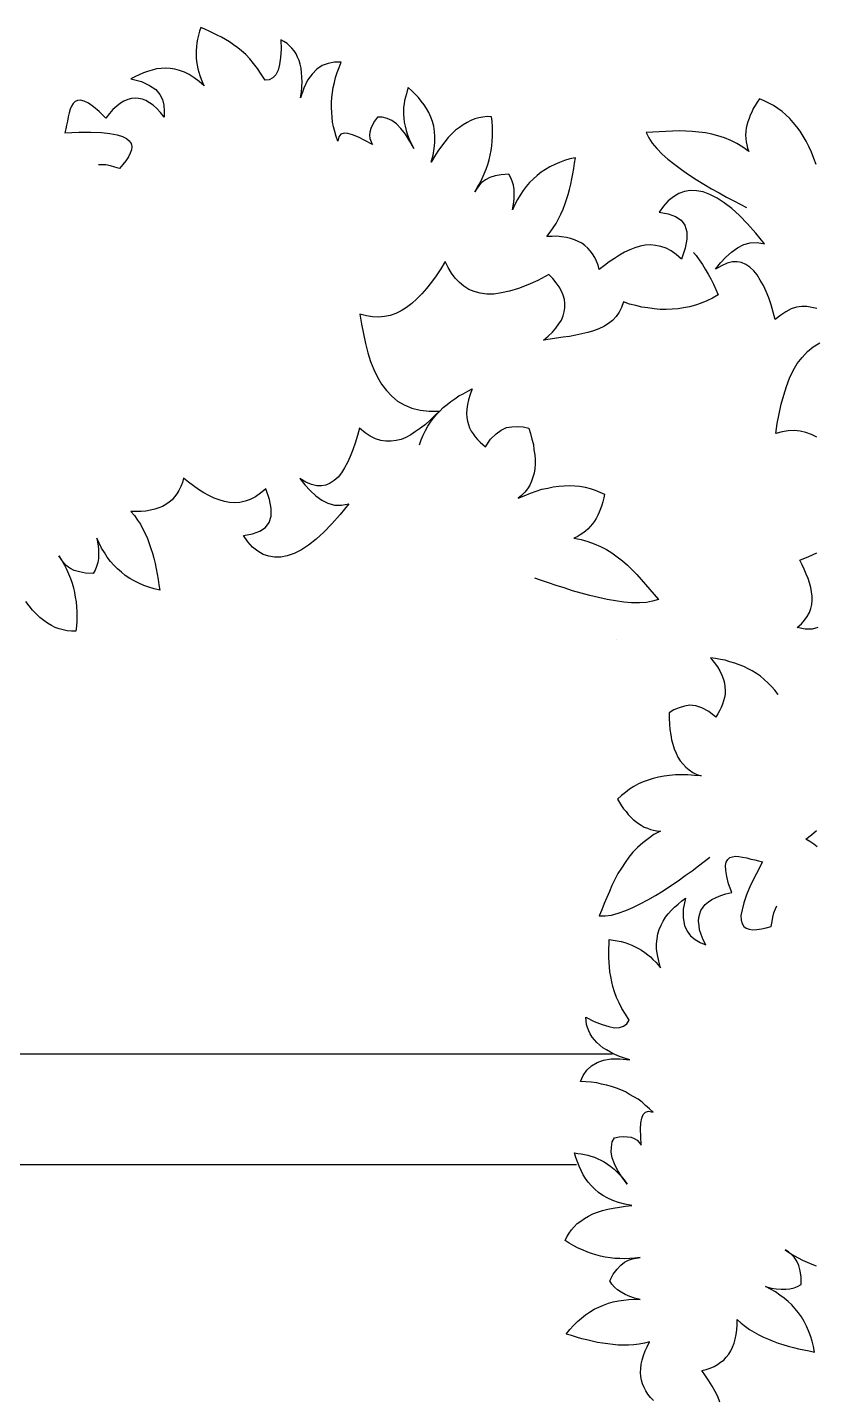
# Model space of a CAD drawing. Extents: x -24232 to 27340, y -23039 to 23489.
# Drawn here: x -14612 to -14256, y -18595 to -17976 of the extents above; entities that cross this region are included whole.
import ezdxf

# ---------------------------------------------------------------- set-up
doc = ezdxf.new("R2010")
doc.units = 0
doc.header["$LTSCALE"] = 10
for name, color, linetype in [('0-PLANTS', 11, 'CONTINUOUS'), ('1', 1, 'CONTINUOUS'), ('3', 3, 'CONTINUOUS')]:
    doc.layers.add(name, color=color, linetype=linetype)

msp = doc.modelspace()

# ---------------------------------------------------------------- linework, layer by layer
at = {"layer": '0-PLANTS', "color": 11}
for points in [[(-14346.03, -18252.51), (-14346.03, -18252.51)], [(-14330.79, -18346.05), (-14330.79, -18346.05)]]:
    msp.add_lwpolyline(points, close=True, dxfattribs=at)
at = {"layer": '1'}
for points in [[(-14255.33, -18102.84), (-14257.58, -18102.35), (-14259.85, -18101.99), (-14262.16, -18102.03), (-14264.49, -18102.34), (-14266.86, -18103.06), (-14269.29, -18104.31), (-14271.61, -18105.84), (-14274.11, -18107.89), (-14274.11, -18107.89), (-14275, -18104.55), (-14276.02, -18101.2), (-14277.07, -18098.12), (-14278.27, -18095.16), (-14279.49, -18092.46), (-14280.88, -18090.02), (-14282.27, -18087.72), (-14283.85, -18085.8), (-14285.59, -18084.28), (-14287.36, -18083.02), (-14289.31, -18082.15), (-14291.31, -18081.82), (-14293.48, -18081.87), (-14295.84, -18082.45), (-14298.38, -18083.56), (-14301.12, -18085.18), (-14301.12, -18085.18), (-14298.8, -18082.3), (-14296.38, -18079.69), (-14293.85, -18077.37), (-14291.22, -18075.46), (-14288.37, -18073.98), (-14285.44, -18073.19), (-14282.32, -18073.09), (-14278.99, -18073.69), (-14278.99, -18073.69), (-14282.85, -18068.84), (-14286.63, -18064.67), (-14290.19, -18060.94), (-14293.67, -18057.75), (-14297.2, -18055.1), (-14300.38, -18053.03), (-14303.6, -18051.35), (-14306.74, -18050.23), (-14309.66, -18049.67), (-14312.51, -18049.66), (-14315.12, -18050.08), (-14317.64, -18050.91), (-14320.09, -18052.43), (-14322.44, -18054.23), (-14324.57, -18056.59), (-14326.6, -18059.37), (-14326.6, -18059.37), (-14322.48, -18060.19), (-14319.21, -18061.32), (-14316.67, -18063.06), (-14314.99, -18065.26), (-14314.07, -18068.19), (-14313.99, -18071.59), (-14314.81, -18075.7), (-14316.5, -18080.55), (-14316.5, -18080.55), (-14318.88, -18078.55), (-14321.15, -18076.84), (-14323.47, -18075.66), (-14325.83, -18074.89), (-14328.22, -18074.38), (-14330.5, -18074.15), (-14332.82, -18074.33), (-14335.16, -18074.78), (-14337.54, -18075.49), (-14339.79, -18076.35), (-14342.2, -18077.47), (-14344.49, -18078.73), (-14346.81, -18080.26), (-14349.13, -18081.79), (-14351.32, -18083.47), (-14353.67, -18085.27), (-14353.67, -18085.27), (-14354.15, -18083.33), (-14354.92, -18081.49), (-14355.7, -18079.79), (-14356.63, -18078.21), (-14357.72, -18076.88), (-14358.8, -18075.56), (-14360.19, -18074.47), (-14361.57, -18073.39), (-14363.11, -18072.56), (-14364.8, -18071.85), (-14366.64, -18071.26), (-14368.49, -18070.81), (-14370.62, -18070.46), (-14372.77, -18070.25), (-14374.94, -18070.31), (-14377.38, -18070.34), (-14377.38, -18070.34), (-14375.84, -18068.46), (-14374.42, -18066.43), (-14373.15, -18064.52), (-14371.99, -18062.34), (-14370.97, -18060.27), (-14369.94, -18058.07), (-14369.18, -18055.84), (-14368.42, -18053.62), (-14367.66, -18051.39), (-14367.03, -18049.15), (-14366.52, -18046.76), (-14366.02, -18044.38), (-14365.51, -18041.99), (-14365.14, -18039.59), (-14364.76, -18037.19), (-14364.39, -18034.79), (-14364.39, -18034.79), (-14366.88, -18035.35), (-14369.26, -18036.07), (-14371.64, -18036.91), (-14373.77, -18037.92), (-14375.9, -18038.93), (-14377.91, -18040.09), (-14379.94, -18041.38), (-14381.71, -18042.83), (-14383.49, -18044.41), (-14385.14, -18046.01), (-14386.66, -18047.75), (-14388.07, -18049.65), (-14389.35, -18051.68), (-14390.64, -18053.72), (-14391.8, -18055.91), (-14392.84, -18058.25), (-14392.84, -18058.25), (-14392.32, -18055.72), (-14392.1, -18053.44), (-14392.01, -18051.15), (-14392.08, -18049.11), (-14392.43, -18047.18), (-14392.93, -18045.37), (-14393.59, -18043.82), (-14394.51, -18042.24), (-14394.51, -18042.24), (-14397.92, -18042.44), (-14400.68, -18042.98), (-14403.05, -18043.7), (-14405.05, -18044.72), (-14406.66, -18045.91), (-14407.88, -18047.28), (-14408.96, -18048.66), (-14409.92, -18050.19), (-14409.92, -18050.19), (-14408.64, -18048.15), (-14407.49, -18046.1), (-14406.49, -18044.17), (-14405.6, -18042.09), (-14404.72, -18040.01), (-14403.97, -18037.92), (-14403.36, -18035.81), (-14402.88, -18033.69), (-14402.53, -18031.56), (-14402.19, -18029.43), (-14401.97, -18027.28), (-14401.9, -18025.12), (-14401.82, -18022.96), (-14401.87, -18020.79), (-14402.05, -18018.47), (-14402.38, -18016.27), (-14402.38, -18016.27), (-14404.27, -18016.22), (-14406.18, -18016.44), (-14407.98, -18016.8), (-14409.79, -18017.3), (-14411.61, -18017.93), (-14413.33, -18018.85), (-14415.06, -18019.9), (-14416.8, -18021.08), (-14418.55, -18022.39), (-14420.2, -18023.99), (-14421.86, -18025.72), (-14423.4, -18027.6), (-14424.95, -18029.62), (-14426.53, -18031.9), (-14428.11, -18034.18), (-14429.58, -18036.74), (-14429.58, -18036.74), (-14428.73, -18033.58), (-14428.17, -18030.65), (-14427.91, -18027.97), (-14427.92, -18025.4), (-14428.09, -18022.94), (-14428.4, -18020.61), (-14428.99, -18018.38), (-14429.74, -18016.41), (-14430.63, -18014.43), (-14431.67, -18012.57), (-14432.71, -18010.84), (-14434.04, -18009.22), (-14435.37, -18007.6), (-14436.85, -18006.1), (-14438.33, -18004.6), (-14439.94, -18003.08), (-14439.94, -18003.08), (-14440.35, -18004.53), (-14440.77, -18005.98), (-14441.18, -18007.43), (-14441.61, -18009.01), (-14441.75, -18010.49), (-14442.05, -18012.08), (-14442.07, -18013.71), (-14442.1, -18015.33), (-14441.99, -18016.96), (-14441.76, -18018.75), (-14441.39, -18020.54), (-14440.91, -18022.49), (-14440.29, -18024.45), (-14439.53, -18026.42), (-14438.53, -18028.55), (-14437.38, -18030.69), (-14437.38, -18030.69), (-14439.33, -18027.11), (-14441.2, -18024.08), (-14443.25, -18021.58), (-14445.21, -18019.49), (-14447.36, -18017.92), (-14449.44, -18017.04), (-14451.68, -18016.41), (-14453.85, -18016.47), (-14453.85, -18016.47), (-14455.11, -18018.24), (-14456.09, -18019.91), (-14456.8, -18021.6), (-14457.22, -18023.18), (-14457.37, -18024.65), (-14457.25, -18026.16), (-14456.71, -18027.56), (-14456.02, -18028.85), (-14456.02, -18028.85), (-14459.5, -18027.02), (-14462.46, -18025.5), (-14465.07, -18024.44), (-14467.17, -18023.82), (-14468.92, -18023.65), (-14470.32, -18024.19), (-14471.25, -18025.31), (-14471.72, -18027.3), (-14471.72, -18027.3), (-14472.46, -18025.2), (-14473.05, -18022.97), (-14473.65, -18020.88), (-14474.11, -18018.67), (-14474.3, -18016.48), (-14474.49, -18014.3), (-14474.68, -18012.11), (-14474.59, -18009.82), (-14474.51, -18007.66), (-14474.16, -18005.39), (-14473.8, -18003.12), (-14473.3, -18000.87), (-14472.81, -17998.62), (-14472.03, -17996.26), (-14471.14, -17994.04), (-14470.23, -17991.7), (-14470.23, -17991.7), (-14473.21, -17991.67), (-14476.1, -17992.2), (-14478.77, -17993.15), (-14481.24, -17994.81), (-14483.35, -17997.04), (-14485.39, -17999.81), (-14487.1, -18003.44), (-14488.61, -18007.76), (-14488.61, -18007.76), (-14488.22, -18005.22), (-14487.98, -18002.81), (-14487.89, -18000.51), (-14487.95, -17998.34), (-14488.15, -17996.29), (-14488.37, -17994.37), (-14488.73, -17992.58), (-14489.25, -17990.9), (-14489.9, -17989.35), (-14490.58, -17987.93), (-14491.52, -17986.48), (-14492.48, -17985.3), (-14493.6, -17984.24), (-14494.71, -17983.18), (-14496.12, -17982.37), (-14497.53, -17981.55), (-14497.53, -17981.55), (-14497.4, -17985.76), (-14497.64, -17989.53), (-14498.09, -17992.74), (-14498.75, -17995.24), (-14499.76, -17997.31), (-14501.12, -17998.67), (-14502.7, -17999.59), (-14504.61, -17999.81), (-14504.61, -17999.81), (-14506.37, -17997.06), (-14508.01, -17994.46), (-14509.83, -17992.25), (-14511.52, -17990.19), (-14513.36, -17988.25), (-14515.22, -17986.57), (-14516.98, -17985.18), (-14518.88, -17983.78), (-14520.65, -17982.52), (-14522.57, -17981.38), (-14524.36, -17980.39), (-14526.3, -17979.39), (-14528.11, -17978.53), (-14529.92, -17977.67), (-14531.86, -17976.81), (-14533.68, -17975.95), (-14533.68, -17975.95), (-14534.25, -17977.65), (-14534.7, -17979.5), (-14535.14, -17981.22), (-14535.45, -17982.95), (-14535.62, -17984.69), (-14535.78, -17986.3), (-14535.82, -17988.06), (-14535.71, -17989.7), (-14535.6, -17991.33), (-14535.36, -17992.98), (-14534.98, -17994.64), (-14534.59, -17996.17), (-14534.06, -17997.71), (-14533.55, -17999.39), (-14532.88, -18000.81), (-14532.09, -18002.38), (-14532.09, -18002.38), (-14534.46, -18000.38), (-14536.73, -17998.67), (-14538.89, -17997.24), (-14541.09, -17996.21), (-14543.32, -17995.45), (-14545.43, -17994.83), (-14547.56, -17994.48), (-14549.58, -17994.42), (-14551.62, -17994.49), (-14553.67, -17994.69), (-14555.62, -17995.18), (-14557.71, -17995.78), (-14559.53, -17996.42), (-14561.51, -17997.3), (-14563.5, -17998.19), (-14565.35, -17999.09), (-14565.35, -17999.09), (-14560.46, -18000.39), (-14556.84, -18002.1), (-14554.05, -18004), (-14552.24, -18006.21), (-14550.97, -18008.5), (-14550.42, -18011.13), (-14550.14, -18013.73), (-14550.27, -18016.43), (-14550.27, -18016.43), (-14551.82, -18014.38), (-14553.54, -18012.58), (-14555.15, -18011.07), (-14556.81, -18009.96), (-14558.47, -18008.98), (-14560.03, -18008.28), (-14561.76, -18007.98), (-14563.36, -18007.82), (-14565.01, -18008.06), (-14566.68, -18008.44), (-14568.38, -18009.22), (-14569.96, -18010.15), (-14571.58, -18011.48), (-14573.36, -18013.06), (-14574.89, -18014.81), (-14576.59, -18016.94), (-14576.59, -18016.94), (-14579.54, -18013.94), (-14582.17, -18011.78), (-14584.45, -18010.21), (-14586.39, -18009.2), (-14587.97, -18008.77), (-14589.34, -18008.91), (-14590.46, -18009.34), (-14591.37, -18010.33), (-14592.16, -18011.48), (-14592.71, -18012.91), (-14593.14, -18014.49), (-14593.59, -18016.34), (-14593.91, -18018.21), (-14594.37, -18020.06), (-14594.67, -18021.79), (-14595.11, -18023.51), (-14595.11, -18023.51), (-14588.73, -18023.32), (-14583.3, -18023.18), (-14578.58, -18023.38), (-14574.7, -18023.9), (-14571.51, -18024.48), (-14569, -18025.14), (-14567.2, -18026.13), (-14565.96, -18027.2), (-14565.12, -18028.36), (-14564.85, -18029.75), (-14565, -18031.22), (-14565.56, -18032.79), (-14566.39, -18034.33), (-14567.51, -18036.12), (-14568.91, -18037.88), (-14570.43, -18039.62), (-14570.43, -18039.62), (-14572.54, -18039.01), (-14574.51, -18038.41), (-14576.51, -18038.07), (-14578.4, -18038.02), (-14579.91, -18037.98)], [(-14255.64, -18037.89), (-14256.72, -18035.07), (-14257.79, -18032.26), (-14258.9, -18029.71), (-14260.15, -18027.29), (-14261.54, -18024.98), (-14262.82, -18022.83), (-14264.38, -18020.78), (-14265.95, -18018.86), (-14267.53, -18017.08), (-14269.27, -18015.42), (-14271.01, -18013.89), (-14272.9, -18012.49), (-14274.94, -18011.2), (-14277.01, -18010.18), (-14279.08, -18009.17), (-14281.29, -18008.27), (-14281.29, -18008.27), (-14282.24, -18009.67), (-14283.2, -18011.2), (-14284.02, -18012.61), (-14284.71, -18014.16), (-14285.4, -18015.58), (-14285.94, -18017.02), (-14286.51, -18018.59), (-14286.92, -18020.04), (-14287.2, -18021.5), (-14287.35, -18022.98), (-14287.5, -18024.58), (-14287.38, -18026.09), (-14287.26, -18027.59), (-14286.99, -18028.97), (-14286.6, -18030.5), (-14286.07, -18032.04), (-14286.07, -18032.04), (-14288.72, -18030.02), (-14291.54, -18028.38), (-14294.25, -18027.03), (-14297.1, -18025.8), (-14299.99, -18024.84), (-14302.77, -18024.16), (-14305.69, -18023.6), (-14308.63, -18023.18), (-14311.58, -18022.88), (-14314.54, -18022.73), (-14317.52, -18022.7), (-14320.51, -18022.81), (-14323.5, -18022.93), (-14326.49, -18023.04), (-14329.49, -18023.28), (-14332.48, -18023.39), (-14332.48, -18023.39), (-14331.23, -18025.82), (-14329.71, -18028.27), (-14327.64, -18030.64), (-14325.19, -18033.19), (-14322.57, -18035.48), (-14319.55, -18037.81), (-14316.53, -18040.13), (-14313.23, -18042.36), (-14309.79, -18044.59), (-14306.34, -18046.69), (-14302.9, -18048.79), (-14299.42, -18050.63), (-14296.09, -18052.58), (-14292.87, -18054.25), (-14289.91, -18055.76), (-14287.08, -18057.26)], [(-14310.99, -18077.53), (-14309.85, -18078.92), (-14308.43, -18080.95), (-14307.01, -18082.98), (-14305.71, -18085.15), (-14304.42, -18087.33), (-14303.25, -18089.51), (-14302.07, -18091.83), (-14301.02, -18094.3), (-14299.96, -18096.77), (-14299.96, -18096.77), (-14302.53, -18098.24), (-14304.98, -18099.43), (-14307.58, -18100.5), (-14310.21, -18101.3), (-14312.84, -18102.11), (-14315.5, -18102.64), (-14318.03, -18103.02), (-14320.73, -18103.16), (-14323.42, -18103.29), (-14326.13, -18103.28), (-14328.87, -18103.01), (-14331.62, -18102.61), (-14334.36, -18102.2), (-14337.14, -18101.53), (-14339.91, -18100.85), (-14342.71, -18099.91), (-14342.71, -18099.91), (-14343.55, -18102.43), (-14344.69, -18104.57), (-14345.99, -18106.46), (-14347.58, -18108.25), (-14349.47, -18109.65), (-14351.51, -18110.94), (-14353.85, -18111.98), (-14356.19, -18112.89), (-14358.82, -18113.69), (-14361.47, -18114.36), (-14364.26, -18114.9), (-14367.04, -18115.45), (-14369.98, -18115.87), (-14372.92, -18116.3), (-14375.86, -18116.73), (-14378.79, -18117.15), (-14378.79, -18117.15), (-14376.67, -18115.32), (-14374.82, -18113.51), (-14373.24, -18111.73), (-14371.93, -18109.84), (-14370.75, -18108.1), (-14369.98, -18106.26), (-14369.5, -18104.32), (-14369.13, -18102.52), (-14369.19, -18100.63), (-14369.37, -18098.75), (-14369.96, -18096.91), (-14370.68, -18095.09), (-14371.68, -18093.16), (-14373.09, -18091.26), (-14374.63, -18089.39), (-14376.44, -18087.53), (-14376.44, -18087.53), (-14381.32, -18090.18), (-14385.86, -18092.25), (-14390.16, -18093.9), (-14394.11, -18095.1), (-14397.82, -18095.87), (-14401.3, -18096.35), (-14404.41, -18096.39), (-14407.42, -18096.01), (-14410.08, -18095.19), (-14412.61, -18094.22), (-14414.78, -18092.81), (-14416.84, -18091.12), (-14418.67, -18089.13), (-14420.38, -18086.86), (-14421.85, -18084.3), (-14423.2, -18081.59), (-14423.2, -18081.59), (-14425.18, -18084.9), (-14427.3, -18088.09), (-14429.45, -18091.01), (-14431.61, -18093.8), (-14433.8, -18096.31), (-14436.02, -18098.56), (-14438.38, -18100.69), (-14440.65, -18102.41), (-14443.08, -18103.87), (-14445.53, -18105.06), (-14448.15, -18105.99), (-14450.67, -18106.51), (-14453.35, -18106.78), (-14456.07, -18106.64), (-14458.82, -18106.23), (-14461.74, -18105.44), (-14461.74, -18105.44), (-14461.02, -18109.97), (-14460.19, -18114.36), (-14459.21, -18118.73), (-14458.13, -18122.82), (-14456.93, -18126.76), (-14455.48, -18130.41), (-14453.79, -18133.9), (-14451.98, -18137.11), (-14449.81, -18139.87), (-14447.39, -18142.48), (-14444.73, -18144.65), (-14441.72, -18146.39), (-14438.33, -18147.81), (-14434.57, -18148.8), (-14430.47, -18149.2), (-14425.87, -18149.16), (-14425.87, -18149.16), (-14427.97, -18151.26), (-14430.06, -18153.36), (-14432.18, -18155.2), (-14434.45, -18156.91), (-14436.6, -18158.48), (-14438.76, -18159.91), (-14440.95, -18161.07), (-14443.16, -18161.97), (-14445.41, -18162.46), (-14447.68, -18162.82), (-14449.99, -18162.78), (-14452.32, -18162.47), (-14454.69, -18161.75), (-14457.12, -18160.5), (-14459.43, -18158.97), (-14461.94, -18156.92), (-14461.94, -18156.92), (-14462.83, -18160.25), (-14463.85, -18163.61), (-14464.9, -18166.69), (-14466.1, -18169.65), (-14467.32, -18172.34), (-14468.71, -18174.78), (-14470.1, -18177.09), (-14471.67, -18179), (-14473.42, -18180.53), (-14475.19, -18181.79), (-14477.14, -18182.66), (-14479.14, -18182.99), (-14481.31, -18182.93), (-14483.67, -18182.35), (-14486.21, -18181.25), (-14488.95, -18179.63), (-14488.95, -18179.63), (-14486.63, -18182.51), (-14484.21, -18185.12), (-14481.68, -18187.44), (-14479.05, -18189.35), (-14476.19, -18190.82), (-14473.27, -18191.62), (-14470.15, -18191.72), (-14466.82, -18191.12), (-14466.82, -18191.12), (-14470.68, -18195.97), (-14474.46, -18200.13), (-14478.02, -18203.87), (-14481.5, -18207.06), (-14485.03, -18209.71), (-14488.21, -18211.78), (-14491.43, -18213.45), (-14494.57, -18214.58), (-14497.49, -18215.14), (-14500.33, -18215.15), (-14502.95, -18214.73), (-14505.47, -18213.89), (-14507.92, -18212.38), (-14510.27, -18210.58), (-14512.39, -18208.21), (-14514.43, -18205.43), (-14514.43, -18205.43), (-14510.31, -18204.62), (-14507.04, -18203.49), (-14504.5, -18201.75), (-14502.82, -18199.55), (-14501.89, -18196.61), (-14501.82, -18193.22), (-14502.64, -18189.1), (-14504.33, -18184.26), (-14504.33, -18184.26), (-14506.71, -18186.26), (-14508.98, -18187.97), (-14511.3, -18189.15), (-14513.66, -18189.92), (-14516.05, -18190.43), (-14518.33, -18190.65), (-14520.65, -18190.48), (-14522.99, -18190.03), (-14525.37, -18189.32), (-14527.62, -18188.46), (-14530.03, -18187.34), (-14532.32, -18186.08), (-14534.64, -18184.55), (-14536.96, -18183.01), (-14539.15, -18181.34), (-14541.5, -18179.54), (-14541.5, -18179.54), (-14541.98, -18181.48), (-14542.75, -18183.32), (-14543.53, -18185.02), (-14544.46, -18186.6), (-14545.54, -18187.92), (-14546.63, -18189.25), (-14548.01, -18190.34), (-14549.4, -18191.42), (-14550.94, -18192.25), (-14552.63, -18192.96), (-14554.47, -18193.55), (-14556.32, -18194), (-14558.45, -18194.35), (-14560.6, -18194.56), (-14562.77, -18194.5), (-14565.21, -18194.47), (-14565.21, -18194.47), (-14563.67, -18196.35), (-14562.25, -18198.38), (-14560.98, -18200.28), (-14559.82, -18202.47), (-14558.8, -18204.54), (-14557.77, -18206.74), (-14557.01, -18208.96), (-14556.25, -18211.19), (-14555.48, -18213.42), (-14554.86, -18215.66), (-14554.35, -18218.04), (-14553.84, -18220.43), (-14553.34, -18222.82), (-14552.96, -18225.22), (-14552.59, -18227.62), (-14552.22, -18230.02), (-14552.22, -18230.02), (-14554.71, -18229.46), (-14557.09, -18228.74), (-14559.47, -18227.89), (-14561.6, -18226.89), (-14563.73, -18225.88), (-14565.74, -18224.72), (-14567.77, -18223.43), (-14569.53, -18221.98), (-14571.32, -18220.4), (-14572.96, -18218.8), (-14574.49, -18217.05), (-14575.9, -18215.16), (-14577.18, -18213.12), (-14578.47, -18211.08), (-14579.63, -18208.9), (-14580.67, -18206.56), (-14580.67, -18206.56), (-14580.15, -18209.08), (-14579.93, -18211.36), (-14579.84, -18213.66), (-14579.91, -18215.69), (-14580.26, -18217.62), (-14580.76, -18219.43), (-14581.41, -18220.99), (-14582.34, -18222.57), (-14582.34, -18222.57), (-14585.75, -18222.36), (-14588.51, -18221.83), (-14590.88, -18221.11), (-14592.88, -18220.09), (-14594.49, -18218.89), (-14595.7, -18217.53), (-14596.79, -18216.14), (-14597.75, -18214.61), (-14597.75, -18214.61), (-14596.47, -18216.65), (-14595.32, -18218.71), (-14594.31, -18220.64), (-14593.43, -18222.72), (-14592.55, -18224.8), (-14591.8, -18226.89), (-14591.19, -18229), (-14590.71, -18231.12), (-14590.36, -18233.25), (-14590.01, -18235.38), (-14589.8, -18237.53), (-14589.72, -18239.68), (-14589.65, -18241.84), (-14589.7, -18244.02), (-14589.88, -18246.34), (-14590.2, -18248.53), (-14590.2, -18248.53), (-14592.09, -18248.59), (-14594.01, -18248.37), (-14595.81, -18248), (-14597.62, -18247.51), (-14599.44, -18246.87), (-14601.16, -18245.96), (-14602.88, -18244.91), (-14604.63, -18243.73), (-14606.38, -18242.41), (-14608.03, -18240.82), (-14609.69, -18239.08), (-14611.23, -18237.2), (-14612.78, -18235.19)], [(-14255.25, -18160.94), (-14257.7, -18159.75), (-14260.32, -18158.82), (-14262.84, -18158.3), (-14265.52, -18158.03), (-14268.24, -18158.17), (-14270.99, -18158.57), (-14273.91, -18159.37), (-14273.91, -18159.37), (-14273.2, -18154.84), (-14272.36, -18150.45), (-14271.38, -18146.08), (-14270.3, -18141.99), (-14269.1, -18138.04), (-14267.66, -18134.39), (-14265.96, -18130.91), (-14264.15, -18127.7), (-14261.98, -18124.93), (-14259.56, -18122.33), (-14256.91, -18120.15), (-14253.89, -18118.42)], [(-14434.89, -18164.48), (-14434.89, -18164.48), (-14434.1, -18162.13), (-14433.2, -18160.06), (-14432.11, -18157.97), (-14431.01, -18156.08), (-14429.91, -18154.18), (-14428.51, -18152.36), (-14427.1, -18150.73), (-14425.59, -18149.18), (-14424.08, -18147.64), (-14422.36, -18146.27), (-14420.65, -18144.91), (-14418.83, -18143.63), (-14417.01, -18142.35), (-14415.08, -18141.35), (-14413.06, -18140.24), (-14411.04, -18139.14), (-14411.04, -18139.14), (-14412, -18141.7), (-14412.78, -18144.05), (-14413.2, -18146.18), (-14413.42, -18148.3), (-14413.56, -18150.31), (-14413.44, -18152.02), (-14413.12, -18153.72), (-14412.72, -18155.32), (-14412.23, -18156.81), (-14411.46, -18158.19), (-14410.6, -18159.46), (-14409.64, -18160.82), (-14408.6, -18162.09), (-14407.46, -18163.24), (-14406.24, -18164.3), (-14405.01, -18165.36), (-14405.01, -18165.36), (-14402.78, -18161.95), (-14400.28, -18159.47), (-14397.92, -18157.77), (-14395.52, -18156.64), (-14393.07, -18156.27), (-14390.49, -18156.18), (-14387.99, -18156.38), (-14385.47, -18156.96), (-14385.47, -18156.96), (-14384.72, -18159.39), (-14384.05, -18161.92), (-14383.41, -18164.26), (-14383.14, -18166.63), (-14382.78, -18168.9), (-14382.63, -18170.99), (-14382.56, -18173.18), (-14382.79, -18175.3), (-14383.03, -18177.23), (-14383.57, -18179.08), (-14384.2, -18180.85), (-14385.03, -18182.63), (-14386.06, -18184.23), (-14387.28, -18185.85), (-14388.7, -18187.29), (-14390.33, -18188.56), (-14390.33, -18188.56), (-14387.55, -18187.4), (-14384.76, -18186.24), (-14382.16, -18185.29), (-14379.54, -18184.52), (-14376.91, -18183.95), (-14374.46, -18183.39), (-14371.9, -18183.1), (-14369.43, -18182.92), (-14367.05, -18182.85), (-14364.65, -18182.96), (-14362.34, -18183.17), (-14360.02, -18183.58), (-14357.69, -18184.17), (-14355.53, -18184.97), (-14353.37, -18185.77), (-14351.19, -18186.75), (-14351.19, -18186.75), (-14351.55, -18188.4), (-14351.99, -18190.16), (-14352.45, -18191.72), (-14353.1, -18193.29), (-14353.66, -18194.77), (-14354.33, -18196.15), (-14355.08, -18197.64), (-14355.84, -18198.94), (-14356.71, -18200.15), (-14357.68, -18201.27), (-14358.74, -18202.5), (-14359.91, -18203.44), (-14361.08, -18204.39), (-14362.27, -18205.14), (-14363.65, -18205.91), (-14365.13, -18206.59), (-14365.13, -18206.59), (-14361.84, -18207.12), (-14358.72, -18208.04), (-14355.87, -18209.07), (-14353.01, -18210.29), (-14350.33, -18211.72), (-14347.92, -18213.27), (-14345.5, -18215), (-14343.17, -18216.84), (-14340.93, -18218.78), (-14338.77, -18220.82), (-14336.7, -18222.96), (-14334.72, -18225.2), (-14332.75, -18227.45), (-14330.77, -18229.69), (-14328.88, -18232.04), (-14326.9, -18234.28), (-14326.9, -18234.28), (-14329.52, -18235.05), (-14332.34, -18235.63), (-14335.48, -18235.77), (-14339.02, -18235.74), (-14342.48, -18235.42), (-14346.25, -18234.83), (-14350.02, -18234.25), (-14353.91, -18233.39), (-14357.89, -18232.43), (-14361.79, -18231.38), (-14365.69, -18230.33), (-14369.41, -18229.07), (-14373.12, -18228), (-14376.55, -18226.82), (-14379.69, -18225.71), (-14382.72, -18224.69)], [(-14254.94, -18246.97), (-14257.49, -18247.69), (-14260.62, -18247.63), (-14264.2, -18246.97), (-14264.2, -18246.97), (-14262.32, -18245.34), (-14260.85, -18243.65), (-14259.64, -18241.92), (-14258.7, -18240.15), (-14258.02, -18238.34), (-14257.62, -18236.5), (-14257.47, -18234.61), (-14257.47, -18232.71), (-14257.72, -18230.76), (-14257.98, -18228.82), (-14258.64, -18226.81), (-14259.3, -18224.81), (-14260.09, -18222.78), (-14261, -18220.61), (-14261.92, -18218.56), (-14262.98, -18216.5), (-14262.98, -18216.5), (-14258.93, -18214.92), (-14255.28, -18213.28)], [(-14272.81, -18277.19), (-14272.81, -18277.19), (-14274.28, -18275.2), (-14275.78, -18273.51), (-14277.47, -18271.87), (-14279.11, -18270.41), (-14280.75, -18268.96), (-14282.64, -18267.66), (-14284.49, -18266.55), (-14286.41, -18265.55), (-14288.33, -18264.56), (-14290.38, -18263.79), (-14292.44, -18263.03), (-14294.56, -18262.38), (-14296.69, -18261.73), (-14298.84, -18261.38), (-14301.1, -18260.97), (-14303.37, -18260.55), (-14303.37, -18260.55), (-14301.66, -18262.68), (-14300.18, -18264.66), (-14299.12, -18266.56), (-14298.24, -18268.5), (-14297.48, -18270.38), (-14297.07, -18272.04), (-14296.84, -18273.75), (-14296.72, -18275.39), (-14296.73, -18276.96), (-14297.03, -18278.51), (-14297.44, -18279.99), (-14297.93, -18281.58), (-14298.53, -18283.11), (-14299.25, -18284.56), (-14300.08, -18285.95), (-14300.92, -18287.34), (-14300.92, -18287.34), (-14304.1, -18284.79), (-14307.25, -18283.22), (-14310.02, -18282.34), (-14312.65, -18282.01), (-14315.1, -18282.43), (-14317.58, -18283.14), (-14319.89, -18284.11), (-14322.11, -18285.45), (-14322.11, -18285.45), (-14322.06, -18287.99), (-14321.9, -18290.6), (-14321.79, -18293.03), (-14321.31, -18295.36), (-14320.94, -18297.63), (-14320.43, -18299.66), (-14319.81, -18301.77), (-14318.93, -18303.71), (-14318.1, -18305.47), (-14317.02, -18307.06), (-14315.86, -18308.54), (-14314.52, -18309.98), (-14313.04, -18311.18), (-14311.38, -18312.34), (-14309.58, -18313.26), (-14307.64, -18313.96), (-14307.64, -18313.96), (-14310.64, -18313.72), (-14313.65, -18313.49), (-14316.42, -18313.39), (-14319.15, -18313.49), (-14321.83, -18313.76), (-14324.33, -18313.99), (-14326.84, -18314.52), (-14329.25, -18315.12), (-14331.54, -18315.79), (-14333.78, -18316.64), (-14335.91, -18317.56), (-14337.99, -18318.67), (-14340.02, -18319.96), (-14341.83, -18321.4), (-14343.63, -18322.83), (-14345.39, -18324.44), (-14345.39, -18324.44), (-14344.53, -18325.9), (-14343.56, -18327.43), (-14342.64, -18328.77), (-14341.53, -18330.06), (-14340.54, -18331.29), (-14339.48, -18332.4), (-14338.3, -18333.58), (-14337.17, -18334.57), (-14335.97, -18335.45), (-14334.7, -18336.22), (-14333.31, -18337.05), (-14331.9, -18337.58), (-14330.49, -18338.11), (-14329.13, -18338.46), (-14327.58, -18338.76), (-14325.96, -18338.95), (-14325.96, -18338.95), (-14328.92, -18340.47), (-14331.6, -18342.32), (-14333.99, -18344.19), (-14336.32, -18346.24), (-14338.43, -18348.44), (-14340.23, -18350.66), (-14341.99, -18353.06), (-14343.63, -18355.53), (-14345.16, -18358.07), (-14346.57, -18360.68), (-14347.87, -18363.36), (-14349.05, -18366.11), (-14350.23, -18368.86), (-14351.41, -18371.61), (-14352.47, -18374.43), (-14353.66, -18377.18), (-14353.66, -18377.18), (-14350.93, -18377.09), (-14348.06, -18376.77), (-14345.03, -18375.91), (-14341.68, -18374.78), (-14338.49, -18373.4), (-14335.09, -18371.67), (-14331.69, -18369.94), (-14328.27, -18367.91), (-14324.78, -18365.76), (-14321.4, -18363.54), (-14318.03, -18361.33), (-14314.88, -18358.97), (-14311.69, -18356.8), (-14308.8, -18354.61), (-14306.17, -18352.58), (-14303.6, -18350.66)], [(-14255.22, -18345.96), (-14256.68, -18344.79), (-14258.41, -18343.58), (-14260.29, -18342.49), (-14260.29, -18342.49), (-14257.69, -18340.56), (-14255.49, -18338.56)], [(-14329.07, -18596.05), (-14330.4, -18594.57), (-14331.61, -18593.13), (-14332.64, -18591.62), (-14333.37, -18590.07), (-14334.1, -18588.52), (-14334.49, -18586.8), (-14334.88, -18585.09), (-14334.97, -18583.34), (-14334.88, -18581.51), (-14334.63, -18579.59), (-14334.25, -18577.73), (-14333.64, -18575.65), (-14332.92, -18573.62), (-14331.94, -18571.68), (-14330.86, -18569.49), (-14330.86, -18569.49), (-14333.22, -18570.08), (-14335.66, -18570.49), (-14337.93, -18570.82), (-14340.4, -18570.94), (-14342.7, -18570.97), (-14345.13, -18570.96), (-14347.47, -18570.69), (-14349.81, -18570.43), (-14352.15, -18570.16), (-14354.44, -18569.77), (-14356.82, -18569.21), (-14359.19, -18568.64), (-14361.56, -18568.08), (-14363.89, -18567.38), (-14366.22, -18566.69), (-14368.55, -18566), (-14368.55, -18566), (-14366.97, -18563.99), (-14365.31, -18562.15), (-14363.52, -18560.36), (-14361.7, -18558.87), (-14359.87, -18557.37), (-14357.97, -18556.05), (-14355.94, -18554.78), (-14353.87, -18553.8), (-14351.67, -18552.87), (-14349.52, -18552.06), (-14347.29, -18551.43), (-14344.98, -18550.97), (-14342.59, -18550.69), (-14340.19, -18550.4), (-14337.72, -18550.28), (-14335.16, -18550.34), (-14335.16, -18550.34), (-14337.66, -18549.73), (-14339.82, -18548.96), (-14341.93, -18548.06), (-14343.74, -18547.12), (-14345.34, -18545.98), (-14346.76, -18544.75), (-14347.88, -18543.49), (-14348.91, -18541.97), (-14348.91, -18541.97), (-14347.27, -18538.99), (-14345.6, -18536.72), (-14343.94, -18534.88), (-14342.16, -18533.52), (-14340.39, -18532.58), (-14338.63, -18532.06), (-14336.92, -18531.67), (-14335.12, -18531.46), (-14335.12, -18531.46), (-14337.52, -18531.75), (-14339.86, -18531.91), (-14342.04, -18531.98), (-14344.3, -18531.89), (-14346.55, -18531.8), (-14348.76, -18531.58), (-14350.93, -18531.23), (-14353.05, -18530.76), (-14355.13, -18530.16), (-14357.2, -18529.55), (-14359.23, -18528.83), (-14361.22, -18527.97), (-14363.2, -18527.12), (-14365.14, -18526.14), (-14367.16, -18524.98), (-14369.01, -18523.75), (-14369.01, -18523.75), (-14368.24, -18522.02), (-14367.23, -18520.38), (-14366.13, -18518.91), (-14364.9, -18517.49), (-14363.55, -18516.11), (-14361.99, -18514.95), (-14360.3, -18513.84), (-14358.49, -18512.77), (-14356.55, -18511.75), (-14354.4, -18510.95), (-14352.12, -18510.19), (-14349.76, -18509.6), (-14347.28, -18509.06), (-14344.54, -18508.61), (-14341.8, -18508.16), (-14338.85, -18507.93), (-14338.85, -18507.93), (-14342.08, -18507.35), (-14344.96, -18506.6), (-14347.5, -18505.69), (-14349.82, -18504.57), (-14351.97, -18503.37), (-14353.94, -18502.09), (-14355.7, -18500.6), (-14357.16, -18499.08), (-14358.57, -18497.43), (-14359.81, -18495.69), (-14360.92, -18494.01), (-14361.82, -18492.11), (-14362.71, -18490.21), (-14363.43, -18488.24), (-14364.16, -18486.26), (-14364.83, -18484.16), (-14364.83, -18484.16), (-14363.35, -18484.4), (-14361.86, -18484.65), (-14360.37, -18484.9), (-14358.76, -18485.19), (-14357.37, -18485.69), (-14355.8, -18486.11), (-14354.32, -18486.78), (-14352.84, -18487.45), (-14351.41, -18488.25), (-14349.9, -18489.22), (-14348.43, -18490.32), (-14346.88, -18491.59), (-14345.38, -18492.99), (-14343.92, -18494.52), (-14342.43, -18496.34), (-14340.98, -18498.29), (-14340.98, -18498.29), (-14343.38, -18495), (-14345.32, -18492.01), (-14346.7, -18489.08), (-14347.75, -18486.42), (-14348.24, -18483.81), (-14348.15, -18481.55), (-14347.76, -18479.25), (-14346.78, -18477.32), (-14346.78, -18477.32), (-14344.64, -18476.94), (-14342.71, -18476.77), (-14340.88, -18476.85), (-14339.27, -18477.14), (-14337.87, -18477.64), (-14336.57, -18478.4), (-14335.53, -18479.49), (-14334.66, -18480.66), (-14334.66, -18480.66), (-14334.83, -18476.73), (-14334.92, -18473.41), (-14334.77, -18470.6), (-14334.43, -18468.43), (-14333.84, -18466.78), (-14332.75, -18465.74), (-14331.33, -18465.39), (-14329.34, -18465.82), (-14329.34, -18465.82), (-14330.92, -18464.25), (-14332.68, -18462.76), (-14334.31, -18461.31), (-14336.11, -18459.95), (-14338.01, -18458.84), (-14339.9, -18457.74), (-14341.79, -18456.63), (-14343.9, -18455.73), (-14345.89, -18454.87), (-14348.09, -18454.23), (-14350.29, -18453.58), (-14352.54, -18453.06), (-14354.79, -18452.54), (-14357.25, -18452.23), (-14359.64, -18452.09), (-14362.15, -18451.91), (-14362.15, -18451.91), (-14360.89, -18449.21), (-14359.18, -18446.81), (-14357.17, -18444.81), (-14354.62, -18443.29), (-14351.7, -18442.34), (-14348.32, -18441.69), (-14344.31, -18441.69), (-14339.76, -18442.18), (-14339.76, -18442.18), (-14342.22, -18441.44), (-14344.5, -18440.62), (-14346.61, -18439.72), (-14348.55, -18438.74), (-14350.32, -18437.68), (-14351.96, -18436.66), (-14353.42, -18435.56), (-14354.72, -18434.38), (-14355.84, -18433.12), (-14356.84, -18431.91), (-14357.74, -18430.44), (-14358.39, -18429.06), (-14358.87, -18427.6), (-14359.35, -18426.14), (-14359.48, -18424.51), (-14359.62, -18422.89), (-14359.62, -18422.89), (-14355.87, -18424.81), (-14352.36, -18426.21), (-14349.27, -18427.17), (-14346.72, -18427.66), (-14344.42, -18427.62), (-14342.62, -18426.98), (-14341.1, -18425.95), (-14340.08, -18424.31), (-14340.08, -18424.31), (-14341.81, -18421.54), (-14343.46, -18418.95), (-14344.68, -18416.37), (-14345.82, -18413.95), (-14346.78, -18411.46), (-14347.5, -18409.06), (-14348, -18406.87), (-14348.46, -18404.56), (-14348.84, -18402.42), (-14349.05, -18400.2), (-14349.17, -18398.15), (-14349.25, -18395.97), (-14349.25, -18393.97), (-14349.24, -18391.97), (-14349.2, -18389.84), (-14349.19, -18387.83), (-14349.19, -18387.83), (-14347.41, -18388.04), (-14345.54, -18388.43), (-14343.8, -18388.76), (-14342.11, -18389.23), (-14340.46, -18389.82), (-14338.94, -18390.36), (-14337.33, -18391.08), (-14335.9, -18391.88), (-14334.47, -18392.68), (-14333.08, -18393.61), (-14331.74, -18394.66), (-14330.53, -18395.67), (-14329.36, -18396.8), (-14328.07, -18397.98), (-14327.07, -18399.2), (-14325.99, -18400.59), (-14325.99, -18400.59), (-14326.78, -18397.59), (-14327.36, -18394.8), (-14327.72, -18392.24), (-14327.71, -18389.81), (-14327.45, -18387.47), (-14327.1, -18385.3), (-14326.5, -18383.23), (-14325.69, -18381.37), (-14324.75, -18379.56), (-14323.69, -18377.79), (-14322.42, -18376.24), (-14320.98, -18374.61), (-14319.62, -18373.24), (-14317.97, -18371.83), (-14316.32, -18370.41), (-14314.71, -18369.13), (-14314.71, -18369.13), (-14315.64, -18374.09), (-14315.64, -18378.1), (-14315.12, -18381.44), (-14313.9, -18384.02), (-14312.37, -18386.15), (-14310.23, -18387.77), (-14308, -18389.14), (-14305.51, -18390.18), (-14305.51, -18390.18), (-14306.7, -18387.89), (-14307.58, -18385.57), (-14308.26, -18383.47), (-14308.56, -18381.5), (-14308.73, -18379.58), (-14308.69, -18377.87), (-14308.22, -18376.18), (-14307.68, -18374.66), (-14306.75, -18373.27), (-14305.7, -18371.93), (-14304.26, -18370.73), (-14302.75, -18369.7), (-14300.85, -18368.8), (-14298.66, -18367.87), (-14296.43, -18367.24), (-14293.77, -18366.62), (-14293.77, -18366.62), (-14295.22, -18362.66), (-14296.04, -18359.36), (-14296.49, -18356.62), (-14296.57, -18354.45), (-14296.27, -18352.83), (-14295.57, -18351.66), (-14294.69, -18350.82), (-14293.41, -18350.43), (-14292.04, -18350.2), (-14290.51, -18350.32), (-14288.89, -18350.61), (-14287.02, -18351), (-14285.2, -18351.51), (-14283.34, -18351.89), (-14281.64, -18352.35), (-14279.9, -18352.69), (-14279.9, -18352.69), (-14282.8, -18358.38), (-14285.25, -18363.23), (-14287.1, -18367.58), (-14288.29, -18371.3), (-14289.13, -18374.44), (-14289.61, -18376.98), (-14289.49, -18379.03), (-14289.06, -18380.62), (-14288.36, -18381.87), (-14287.23, -18382.71), (-14285.83, -18383.21), (-14284.17, -18383.37), (-14282.42, -18383.28), (-14280.33, -18383.03), (-14278.14, -18382.53), (-14275.91, -18381.89), (-14275.91, -18381.89), (-14275.57, -18379.73), (-14275.26, -18377.69), (-14274.71, -18375.74), (-14273.95, -18374.01), (-14273.34, -18372.63)], [(-14299.11, -18596.67), (-14300.1, -18594.21), (-14301.26, -18591.86), (-14302.68, -18589.47), (-14304.09, -18587.08), (-14305.67, -18584.81), (-14307.35, -18582.38), (-14307.35, -18582.38), (-14305.39, -18581.99), (-14303.52, -18581.31), (-14301.78, -18580.61), (-14300.16, -18579.76), (-14298.78, -18578.74), (-14297.4, -18577.72), (-14296.25, -18576.39), (-14295.1, -18575.06), (-14294.2, -18573.56), (-14293.41, -18571.9), (-14292.74, -18570.09), (-14292.2, -18568.27), (-14291.75, -18566.15), (-14291.43, -18564.02), (-14291.39, -18561.85), (-14291.3, -18559.41), (-14291.3, -18559.41), (-14289.5, -18561.04), (-14287.54, -18562.55), (-14285.7, -18563.91), (-14283.57, -18565.18), (-14281.55, -18566.29), (-14279.4, -18567.43), (-14277.22, -18568.3), (-14275.03, -18569.16), (-14272.84, -18570.03), (-14270.63, -18570.76), (-14268.27, -18571.38), (-14265.91, -18572), (-14263.55, -18572.62), (-14261.17, -18573.11), (-14258.79, -18573.6), (-14256.41, -18574.08), (-14256.41, -18574.08), (-14256.86, -18571.57), (-14257.46, -18569.16), (-14258.19, -18566.74), (-14259.09, -18564.56), (-14260, -18562.39), (-14261.06, -18560.32), (-14262.25, -18558.24), (-14263.61, -18556.41), (-14265.11, -18554.55), (-14266.63, -18552.83), (-14268.3, -18551.22), (-14270.12, -18549.73), (-14272.1, -18548.34), (-14274.07, -18546.96), (-14276.2, -18545.7), (-14278.48, -18544.54), (-14278.48, -18544.54), (-14275.99, -18545.18), (-14273.72, -18545.52), (-14271.44, -18545.72), (-14269.4, -18545.75), (-14267.45, -18545.49), (-14265.62, -18545.08), (-14264.04, -18544.49), (-14262.41, -18543.64), (-14262.41, -18543.64), (-14262.46, -18540.23), (-14262.86, -18537.45), (-14263.46, -18535.04), (-14264.39, -18533), (-14265.5, -18531.33), (-14266.81, -18530.05), (-14268.14, -18528.9), (-14269.63, -18527.87), (-14269.63, -18527.87), (-14267.65, -18529.25), (-14265.65, -18530.5), (-14263.77, -18531.59), (-14261.74, -18532.57), (-14259.7, -18533.55), (-14257.65, -18534.4), (-14255.57, -18535.11)]]:
    msp.add_lwpolyline(points, dxfattribs=at)
at = {"layer": '3'}
for p, q in [((-14347.64, -18439.61), (-15259.76, -18439.61)), ((-14363.84, -18489.61), (-15314.26, -18489.61))]:
    msp.add_line(p, q, dxfattribs=at)

doc.saveas('drawing.dxf')
